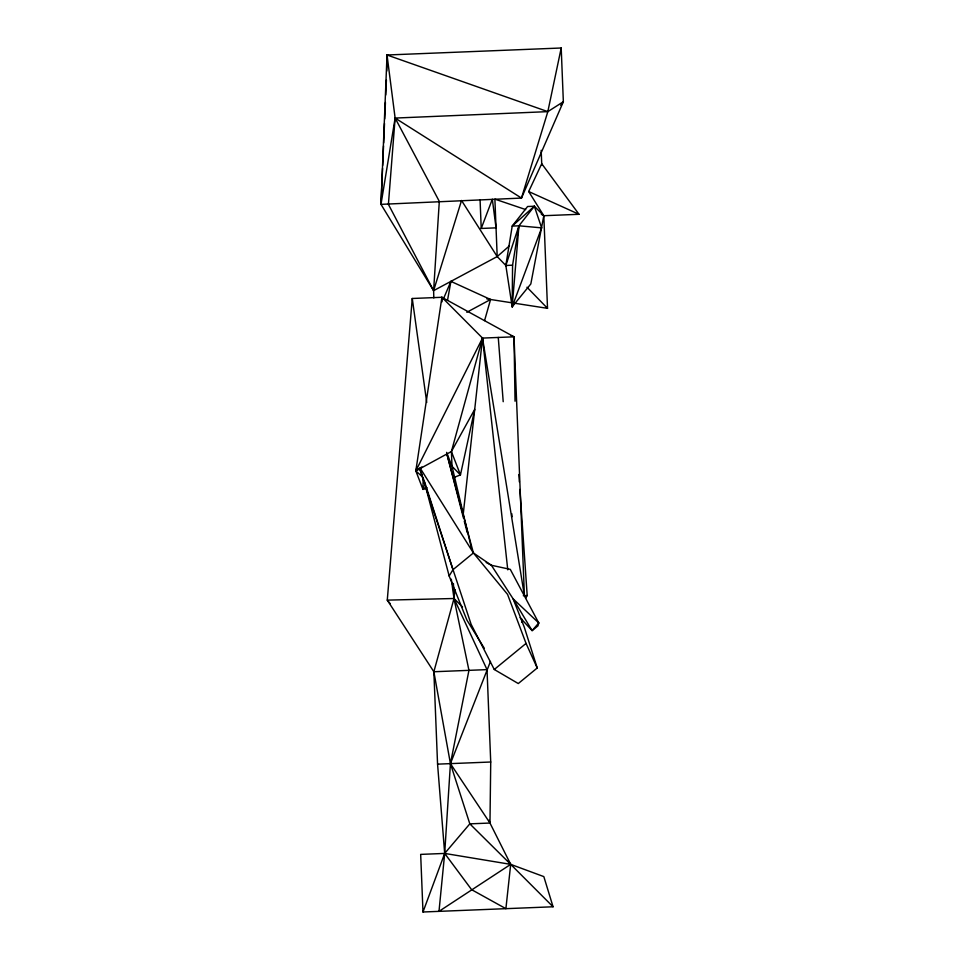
<?xml version="1.0" encoding="UTF-8"?>
<svg xmlns="http://www.w3.org/2000/svg" width="960" height="960" viewBox="0 0 960 960"><rect width="100%" height="100%" fill="white"/><g stroke="black" fill="none" stroke-linecap="round" stroke-linejoin="round"><path stroke-width="1.44" d="M486.876 298.92L547.524 308.34L543.804 215.712L534.336 206.244L518.94 225.804L512.568 265.188L512.172 306.816L530.82 283.956L543.804 215.712L528.684 191.532L541.716 163.716L579.012 214.296L543.804 215.712L541.32 214.296M553.056 906.78L543.828 876.6L510.696 864.36L444.684 853.428L420.672 854.388L422.988 912L553.056 906.78L510.696 864.36L489.972 823.044L490.728 762.012L487.02 669.624L454.008 598.5L451.32 579.192M427.14 487.8L422.976 489.408L423.144 478.98M433.824 297.948L433.608 290.652L380.988 204.36L387.024 54.996L561.204 48L563.352 101.736L521.484 198.072L380.988 204.36L382.548 168.408M382.68 165.408L383.532 145.944M383.664 142.944L384.504 123.468M384.708 118.98L385.428 102.492M385.752 95.004L386.4 80.028M386.796 71.04L387.024 54.996L547.824 111.636L563.352 101.736L560.796 105.384M425.304 487.572L422.976 489.408L415.824 470.928L441.912 297.288L482.52 338.088L524.412 595.668L514.02 336.816L441.912 297.288L412.26 298.488L387.276 600.132L433.86 671.748L450.432 763.632L469.824 823.848L510.696 864.36L505.896 908.664L471.624 889.68L444.684 853.428L437.568 764.148L433.86 671.748L454.008 598.5L454.98 589.572M521.772 622.176L522.06 619.236M463.128 515.172L482.52 338.088L514.02 336.816L515.04 401.22M380.988 204.36L395.124 118.068L387.024 54.996M447.516 300.312L450.912 281.376L490.572 299.496L484.56 320.628M422.976 489.408L423.552 486.48M509.4 245.868L497.196 256.572L433.608 290.652L388.404 204.36L395.124 118.068L521.484 198.072L547.824 111.636L561.204 48M471.168 546.984L452.016 466.32L451.404 451.524L482.52 338.088L507.768 569.832M423.168 477.492L415.824 470.928L417.144 466.632M422.988 912L444.684 853.428L450.432 763.632L468.948 670.344L454.008 598.5L453.408 583.512M541.632 227.868L512.172 306.816L505.836 265.464L512.208 226.08L527.592 206.508L534.336 206.244L541.632 227.868L518.94 225.804L512.208 226.08L534.336 206.244M481.224 228.456L492.324 199.236L496.044 227.856L481.224 228.456L480.072 199.728M490.476 661.428L450.432 763.632L489.972 823.044L469.824 823.848L444.684 853.428L438.996 911.352L510.696 864.36L508.092 860.772M443.268 299.244L450.912 281.376M453.516 477.588L460.452 474.9L474.72 409.344L451.404 451.524L415.824 470.928L482.52 338.088M513.492 304.308L512.172 306.816L518.94 225.804L505.836 265.464L512.568 265.188M525.696 598.128L527.196 595.56L519.888 489.444M484.38 648.396L466.896 620.064L449.16 575.988L452.988 569.688L473.4 552.948L446.844 453.84L463.548 518.352M419.472 468.348L471.108 624.276L494.268 669.492L526.056 643.428L507.552 594.384L473.4 552.948L420.132 468.072M473.4 552.948L491.376 565.26L513.132 598.86L524.292 627.192L537.228 667.992L518.28 683.544L494.268 669.492M415.824 470.928L421.872 466.932M466.812 312.288L490.572 299.496M547.824 111.636L395.124 118.068L439.308 201.372L433.608 290.652L461.532 200.472L497.196 256.572L506.436 266.088M523.308 595.716L527.196 595.56M433.86 671.748L487.02 669.624M437.568 764.148L490.728 762.012M525.636 209.556L494.892 199.14L497.196 256.572M511.272 335.784L514.02 336.816M528.684 191.532L579.012 214.296M486.192 562.512L491.376 565.26L510.288 569.364L538.752 622.956L537.948 625.86L532.116 630.636L520.08 617.616M444.036 299.328L441.912 297.288L442.092 301.788M462.516 606.96L454.008 598.5L387.276 600.132L390.132 603.552M526.98 287.22L547.524 308.34M526.056 643.428L537.228 667.992M451.404 451.524L460.452 474.9L452.016 466.32L446.616 452.364M420.084 469.524L422.148 474.828M424.548 481.74L452.988 569.688M489.084 820.248L489.972 823.044M423.552 478.932L449.16 575.988M464.292 521.22L467.268 532.68M412.26 298.488L426.732 402.444M498.264 337.452L503.208 401.7M511.812 513.756L512.04 516.744M518.856 474.504L519.372 481.98M541.176 150.288L541.776 165.156M538.752 622.956L532.116 630.636L513.132 598.86L538.752 622.956"/></g></svg>
